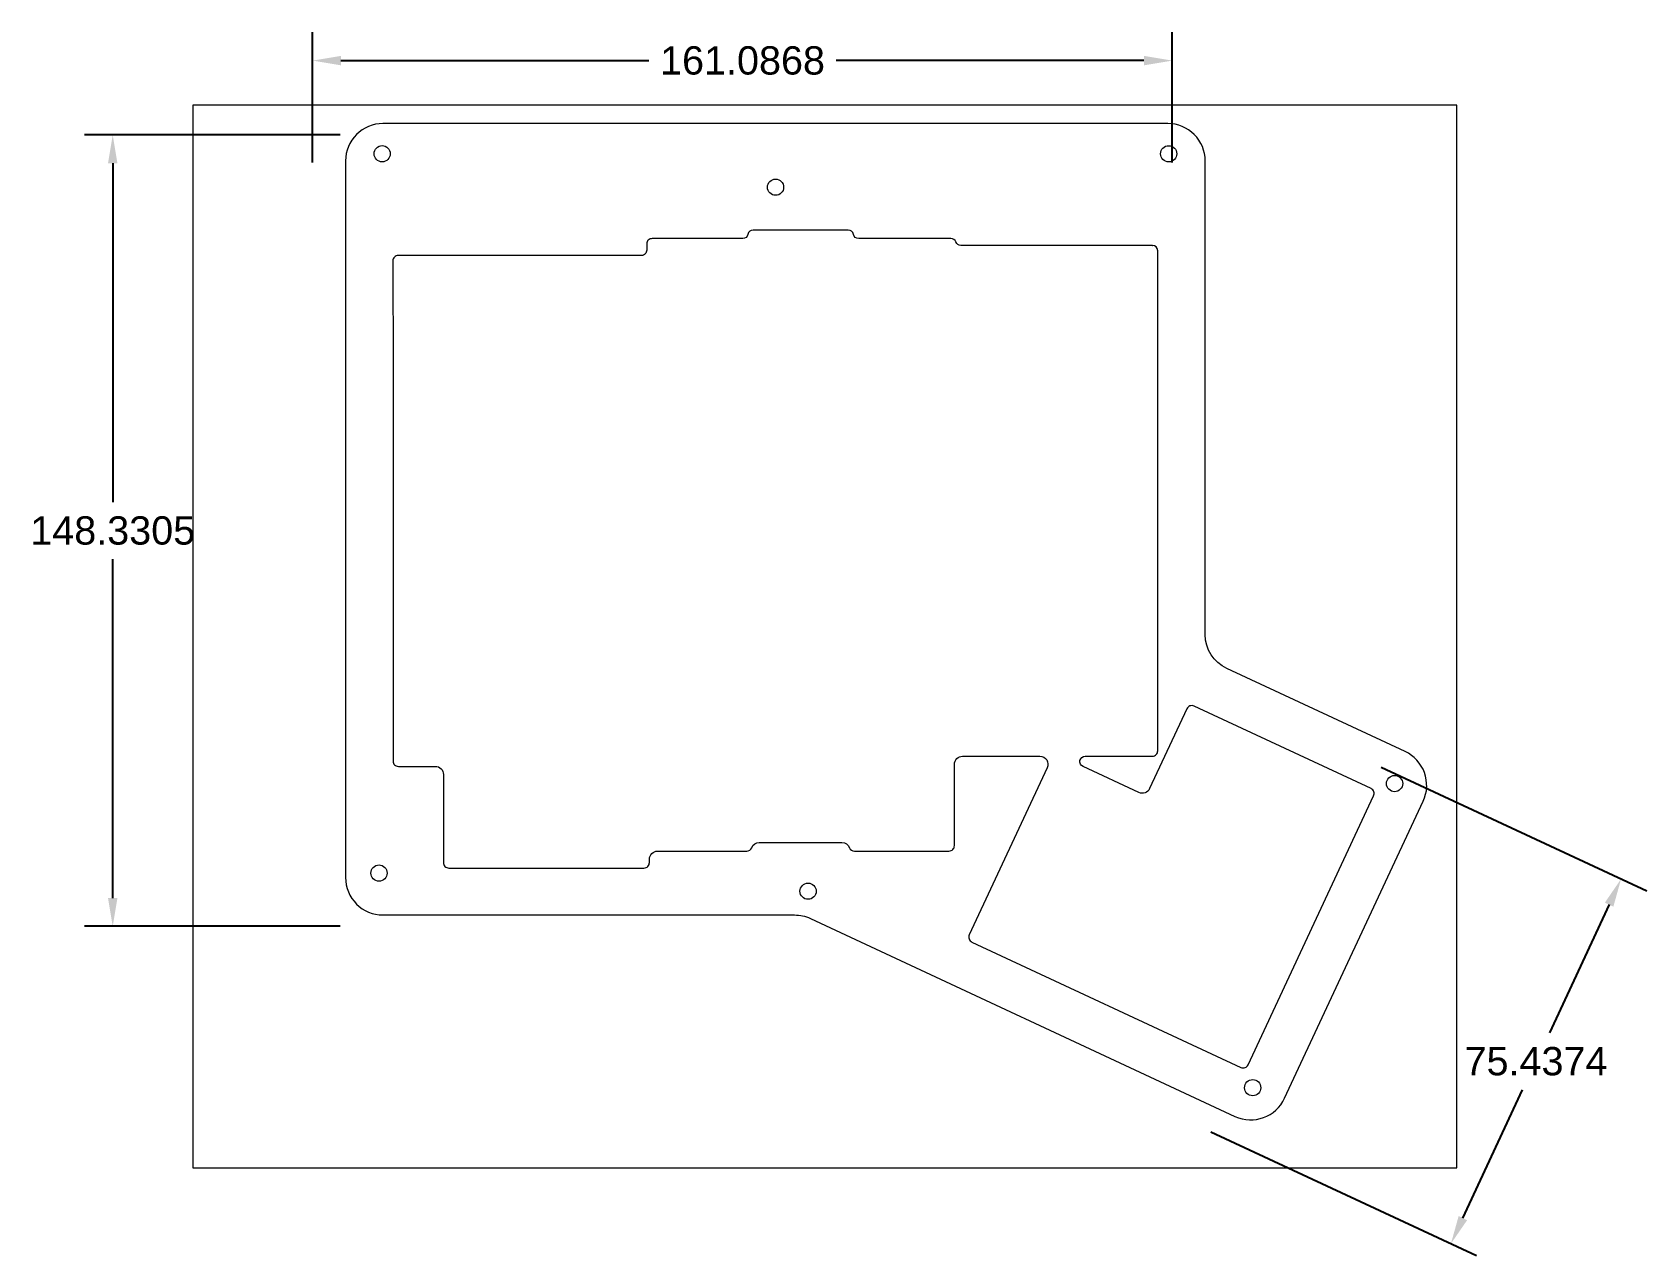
# Paper-space layout 'Présentation1' of a CAD drawing. Header units: inches. Extents: x 0 to 10.3, y 0 to 7.8.
# The model-space entities are those that its viewports show. They can reach past a viewport. Long polylines and large blocks are cut down to what shows.
import ezdxf

# ---------------------------------------------------------------- set-up
doc = ezdxf.new("R2010")
doc.units = ezdxf.units.IN
doc.header["$MEASUREMENT"] = 0
doc.layers.add('Cutout', color=7, linetype='Continuous', lineweight=0, true_color=0xde3535)
doc.layers.add('Orig switch cut', color=7, linetype='Continuous', lineweight=0, true_color=0xde3535)
doc.styles.get("Standard").update_dxf_attribs({"font": 'arial.ttf'})
doc.dimstyles.get("Standard").update_dxf_attribs({"dimtxt": 0.18, "dimasz": 0.18, "dimexe": 0.18, "dimexo": 0.0625, "dimgap": 0.09, "dimtad": 0, "dimtih": 1, "dimtoh": 1, "dimdec": 4, "dimzin": 0, "dimdsep": 46, "dimtxsty": 'Standard', "dimcen": 0.09, "dimadec": 0, "dimazin": 0, "dimtfac": 1, "dimtdec": 4, "dimtofl": 0, "dimtmove": 0, "dimatfit": 3, "dimfxl": 1, "dimtolj": 1, "dimtzin": 0, "dimarcsym": 0})

# ---------------------------------------------------------------- blocks, each defined once
blk = doc.blocks.new('*D4')
at = {"layer": 'Cutout', "color": 0, "lineweight": -2, "transparency": 16777216}
for p, q in [((1.987, 7.169), (0.361, 7.169)), ((0.541, 6.989), (0.541, 4.834)), ((0.541, 2.315), (0.541, 4.47)), ((1.987, 2.135), (0.361, 2.135))]:
    blk.add_line(p, q, dxfattribs=at)
at = {"layer": 'Cutout', "color": 0, "transparency": 16777216}
for points in [[(0.571, 6.989), (0.511, 6.989), (0.541, 7.169)], [(0.571, 2.315), (0.511, 2.315), (0.541, 2.135)]]:
    blk.add_solid(points, dxfattribs=at)
at = {"layer": 'Defpoints', "color": 0, "transparency": 16777216}
for p in [(2.05, 7.169), (0.541, 2.135), (2.05, 2.135)]:
    blk.add_point(p, dxfattribs=at)
at = {"layer": 'Cutout', "color": 0, "transparency": 16777216, "insert": (0.541, 4.652), "char_height": 0.18, "attachment_point": 5}
blk.add_mtext('\\A1;148.3305', dxfattribs=at)
blk = doc.blocks.new('*D5')
at = {"layer": 'Cutout', "color": 0, "lineweight": -2, "transparency": 16777216}
for p, q in [((1.812, 6.994), (1.812, 7.822)), ((7.279, 6.994), (7.279, 7.822)), ((1.992, 7.642), (3.951, 7.642)), ((7.099, 7.642), (5.141, 7.642))]:
    blk.add_line(p, q, dxfattribs=at)
at = {"layer": 'Cutout', "color": 0, "transparency": 16777216}
for points in [[(1.992, 7.672), (1.992, 7.612), (1.812, 7.642)], [(7.099, 7.672), (7.099, 7.612), (7.279, 7.642)]]:
    blk.add_solid(points, dxfattribs=at)
at = {"layer": 'Defpoints', "color": 0, "transparency": 16777216}
for p in [(7.279, 7.642), (1.812, 6.931), (7.279, 6.931)]:
    blk.add_point(p, dxfattribs=at)
at = {"layer": 'Cutout', "color": 0, "transparency": 16777216, "insert": (4.546, 7.642), "char_height": 0.18, "attachment_point": 5}
blk.add_mtext('\\A1;161.0868', dxfattribs=at)
blk = doc.blocks.new('*D9')
at = {"layer": 'Cutout', "color": 0, "lineweight": -2, "transparency": 16777216}
for p, q in [((8.607, 3.147), (10.296, 2.36)), ((10.057, 2.273), (9.677, 1.458)), ((9.127, 0.279), (9.507, 1.094)), ((7.525, 0.827), (9.214, 0.04))]:
    blk.add_line(p, q, dxfattribs=at)
at = {"layer": 'Cutout', "color": 0, "transparency": 16777216}
for points in [[(10.03, 2.286), (10.084, 2.26), (10.133, 2.436)], [(9.1, 0.292), (9.154, 0.266), (9.051, 0.116)]]:
    blk.add_solid(points, dxfattribs=at)
at = {"layer": 'Defpoints', "color": 0, "transparency": 16777216}
for p in [(8.55, 3.174), (7.469, 0.853), (9.051, 0.116)]:
    blk.add_point(p, dxfattribs=at)
at = {"layer": 'Cutout', "color": 0, "transparency": 16777216, "insert": (9.592, 1.276), "char_height": 0.18, "attachment_point": 5}
blk.add_mtext('\\A1;75.4374', dxfattribs=at)

msp = doc.modelspace()

# ---------------------------------------------------------------- linework, layer by layer
at = {"layer": 'Orig switch cut', "lineweight": 0}
for p, q in [((133.98, 180.68), (133.98, 180.68)), ((171.98, 179.41), (171.99, 179.41))]:
    msp.add_line(p, q, dxfattribs=at)
msp.add_lwpolyline([(185.94, 100.1, -0.291482), (181.9, 106.44), (181.9, 195.23, 0.414214), (174.9, 202.23), (171.36, 202.23), (135.45, 202.23), (65.57, 202.23), (29.87, 202.23), (27.81, 202.23, 0.414214), (20.81, 195.23), (20.81, 60.9, 0.414214), (27.81, 53.9), (104.95, 53.9, -0.109498), (107.9, 53.25), (187.47, 16.15, 0.414191), (196.77, 19.54), (222.74, 75.22, 0.414222), (219.35, 84.52)], format="xyb", close=True, dxfattribs=at)
at = {"layer": 'Orig switch cut'}
msp.add_lwpolyline([(171.98, 179.41), (137.02, 179.41), (136.1, 179.41, -0.308559), (135.17, 180.04, 0.308559), (134.24, 180.68), (133.54, 180.68), (116.96, 180.68, -0.354597), (115.98, 181.47, 0.354597), (115, 182.26), (113.98, 182.26), (97.18, 182.26, 0.354597), (96.2, 181.47, -0.354597), (95.22, 180.68), (91.23, 180.68), (78.24, 180.68, 0.414214), (77.24, 179.68), (77.24, 178.5, -0.414214), (76.24, 177.5), (57.81, 177.5), (37.63, 177.5), (30.68, 177.5, 0.414216), (29.68, 176.5), (29.68, 175.1), (29.7, 157.46), (29.7, 82.75, 0.414214), (30.7, 81.75), (37.62, 81.75, -0.414214), (39.14, 80.23), (39.14, 63.72, 0.414214), (40.16, 62.7), (76.73, 62.7, 0.414214), (77.75, 63.72), (77.75, 64.35, -0.414214), (79.27, 65.88), (95.97, 65.88, 0.305615), (96.91, 66.51, -0.305615), (98.32, 67.47), (113.82, 67.47, -0.305615), (115.23, 66.51, 0.305615), (116.17, 65.88), (133.88, 65.88, 0.414214), (134.9, 66.89), (134.9, 82.13, -0.414214), (136.42, 83.66), (150.9, 83.66, -0.548619), (152.28, 81.49), (137.68, 50.18, 0.414214), (138.18, 48.83), (188.59, 25.32, 0.414214), (189.94, 25.81), (213.45, 76.23, 0.414214), (212.96, 77.58), (179.81, 93.04, 0.414214), (178.46, 92.54), (171.48, 77.58, -0.414214), (169.46, 76.84), (158.99, 81.72, -0.802585), (159.42, 83.66), (171.98, 83.66, 0.414214), (173, 84.67), (173, 159.35), (172.99, 177.57), (172.99, 178.41, 0.414212), (171.99, 179.41)], format="xyb", dxfattribs=at)
at = {"layer": 'Orig switch cut', "lineweight": 0}
for centre in [(27.67, 196.58), (175.05, 196.57), (101.38, 190.31), (217.37, 78.53), (27.08, 61.75), (107.48, 58.35), (190.79, 21.52)]:
    msp.add_circle(centre, 1.52, dxfattribs=at)

psp = doc.layouts.new('Présentation1')

# ---------------------------------------------------------------- dimensions: what is measured, and where the dimension line sits
at = {"layer": 'Cutout'}
dim = psp.add_linear_dim(base=(7.2793624, 7.6422011), p1=(1.8124192, 6.9311641), p2=(7.2793624, 6.9311641), dimstyle='Standard', override={"dimlfac": -29.465607}, dxfattribs=at)
dim.commit()
dim.dimension.update_dxf_attribs({"geometry": '*D5', "text_midpoint": (4.5458908, 7.6422011)})
for p1, p2, distance, picture, middle in [((2.0499843, 7.1687292), (2.0499906, 2.1347086), -1.5092646, '*D4', (0.5407229, 4.651717)), ((8.5504075, 3.17385), (7.4686128, 0.8534477), 1.745968, '*D9', (9.5919537, 1.2758979))]:
    dim = psp.add_aligned_dim(p1=p1, p2=p2, distance=distance, dimstyle='Standard', override={"dimlfac": -29.465607}, dxfattribs=at)
    dim.commit()
    dim.dimension.update_dxf_attribs({"geometry": picture, "text_midpoint": middle})

# ---------------------------------------------------------------- viewports
psp.add_viewport(center=(5.0695437, 3.9790372), size=(8.0390875, 6.760471851), view_center_point=(110.6159352, 106.1060314), view_height=199.201407209, dxfattribs=at)

doc.saveas('drawing.dxf')
